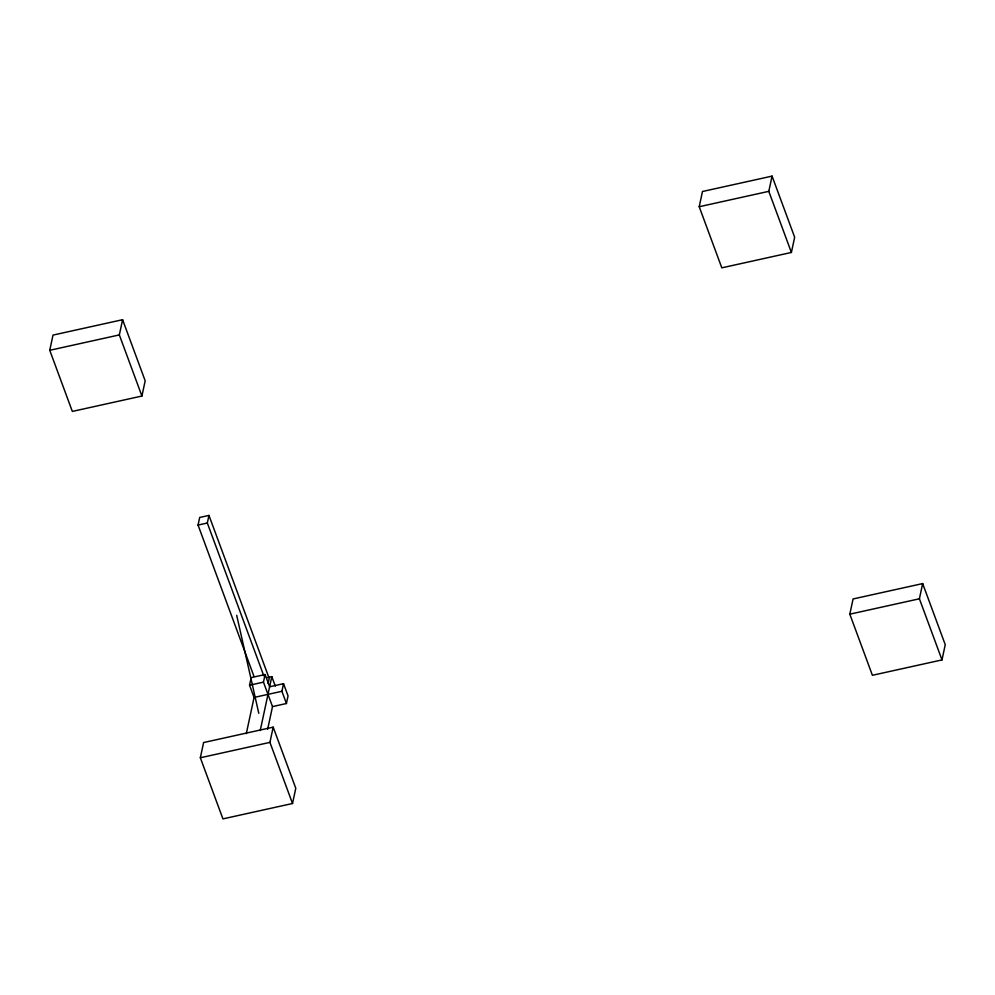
<?xml version="1.0" encoding="UTF-8"?>
<svg xmlns="http://www.w3.org/2000/svg" width="995" height="995" viewBox="0 0 995 995"><rect width="100%" height="100%" fill="white"/><g stroke="black" fill="none" stroke-linecap="round" stroke-linejoin="round"><path stroke-width="1.49" d="M49.75 350.302L53.009 335.091L122.596 319.706L145.183 380.824L141.924 396.035L72.336 411.42L49.75 350.302L119.338 334.917L122.596 319.706M253.986 676.413L198.055 525.074L199.684 517.462L208.962 515.422L269.197 678.403L268.115 683.478M263.799 675.816L207.333 523.022L208.962 515.422M200.343 757.767L203.602 742.544L273.19 727.158L295.789 788.276L292.518 803.5L222.93 818.885L200.343 757.767L269.931 742.382L273.19 727.158M246.3 733.676L254.073 697.445L249.546 685.219L251.175 677.62L265.093 674.535L269.62 686.761L283.538 683.689L288.052 695.915L286.423 703.515L272.506 706.599L267.655 729.236M272.506 706.599L263.464 682.147L265.093 674.535M260.217 730.591L271.797 676.625L267.618 677.545M286.423 703.515L281.908 691.289L283.538 683.689M699.211 206.724L702.482 191.5L772.07 176.115L794.657 237.233L791.398 252.456L721.81 267.842L699.211 206.724L768.799 191.338L772.07 176.115M849.817 614.176L853.076 598.965L922.663 583.58L945.25 644.698L941.991 659.909L872.404 675.294L849.817 614.176L919.405 598.791L922.663 583.58M198.055 525.074L207.333 523.022M249.546 685.219L263.464 682.147M254.073 697.445L281.908 691.289M768.799 191.338L791.398 252.456M919.405 598.791L941.991 659.909M271.797 676.625L275.304 686.127M119.338 334.917L141.924 396.035M269.931 742.382L292.518 803.5M236.686 615.308L258.787 713.315"/></g></svg>
